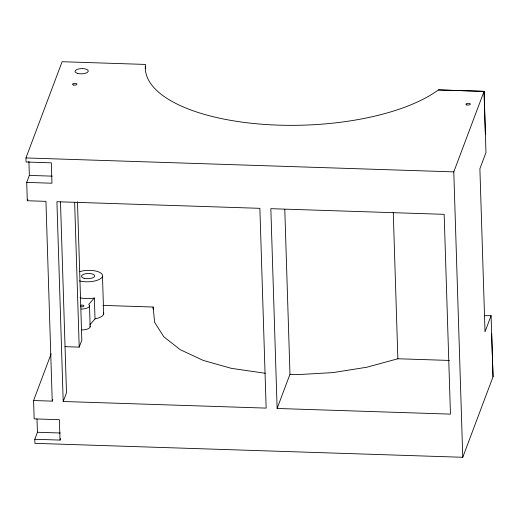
<?xml version="1.0" encoding="UTF-8"?>
<svg xmlns="http://www.w3.org/2000/svg" width="519" height="519" viewBox="0 0 519 519"><rect width="100%" height="100%" fill="white"/><g stroke="black" fill="none" stroke-linecap="round" stroke-linejoin="round"><path stroke-width="0.78" d="M491.668 333.996L493.05 376.723L462.766 457.284L34.929 443.343L34.799 439.262L60.029 440.086L59.387 419.696L34.157 418.878L33.579 400.532L52.231 401.135L45.944 201.353L27.299 200.749L26.722 182.403L51.952 183.22L51.31 162.836L26.08 162.012L25.95 157.938L62.118 61.716L145.489 64.434A156.543 61.735 -1.8 0 0 258.494 123.95A156.543 61.735 -1.8 0 0 438.406 89.917L484.039 91.402L485.966 152.56L479.887 168.727L485.018 331.81L491.091 315.649L484.701 315.708M26.722 182.403L29.349 175.403L28.908 161.292M27.299 200.749L27.864 199.244M33.579 400.532L51.134 353.828M34.799 439.262L37.426 432.262L37.011 418.937M52.231 401.135L52.776 399.682M65.005 346.653L79.199 347.12L81.827 340.12L77.474 201.807M63.201 401.492L56.915 201.716L259.87 208.327L266.15 408.109L63.201 401.492L66.49 392.747L60.483 201.865M60.029 440.086L60.554 438.685M277.12 408.466L270.84 208.683L444.167 214.334L450.453 414.117L277.12 408.466L289.972 374.283L284.782 209.28M438.406 89.917L484.071 91.318L485.388 134.213M462.766 457.284L453.794 171.88L484.071 91.318M79.978 297.724A14.493 5.715 -1.8 0 0 94.367 298.003L88.73 304.413A7.817 3.082 -1.8 0 1 81.191 309.052M89.897 324.725L95.022 318.9A14.493 5.715 -1.8 0 0 103.612 312.587M449.422 360.439L397.859 358.759L366.881 367.218L333.049 372.59L298.049 374.614L289.972 374.283M25.95 157.938L453.794 171.88M29.349 175.403L52.218 176.149M102.937 305.393L153.124 307.027L154.623 322.351L163.848 336.831L180.34 349.735L203.273 360.433L231.506 368.38L265.228 373.252M37.426 432.262L60.295 433.008M491.091 315.649L493.018 376.807M393.259 212.355L397.859 358.759M145.567 66.86L145.618 68.476M153.124 307.027L153.196 309.447M102.483 276.368L103.67 314.079M94.367 298.003L95.022 318.9M89.508 305.963L90.163 326.853M74.645 202.339L79.199 347.12M80.737 305.198A2.219 0.876 -1.8 0 1 83.929 305.963A2.219 0.876 -1.8 0 1 80.477 306.723M79.712 271.645A14.493 5.715 -1.8 0 1 98.967 272.021A14.493 5.715 -1.8 0 1 98.753 279.676A14.493 5.715 -1.8 0 1 79.446 280.902M90.034 326.055A7.817 3.082 -1.8 0 1 81.846 329.948M466.756 104.89A2.219 0.876 -1.8 0 0 470.331 104.241A2.219 0.876 -1.8 0 0 467.327 103.378A2.219 0.876 -1.8 0 0 466.756 104.89M77.506 73.374A6.656 2.627 -1.8 0 0 88.23 71.421A6.656 2.627 -1.8 0 0 79.212 68.826A6.656 2.627 -1.8 0 0 77.506 73.374M73.361 84.986A2.219 0.876 -1.8 0 0 76.935 84.338A2.219 0.876 -1.8 0 0 73.932 83.468A2.219 0.876 -1.8 0 0 73.361 84.986M84.123 278.301A6.656 2.627 -1.8 0 0 94.705 276.212A6.656 2.627 -1.8 0 0 85.453 273.747A6.656 2.627 -1.8 0 0 84.123 278.301"/></g></svg>
